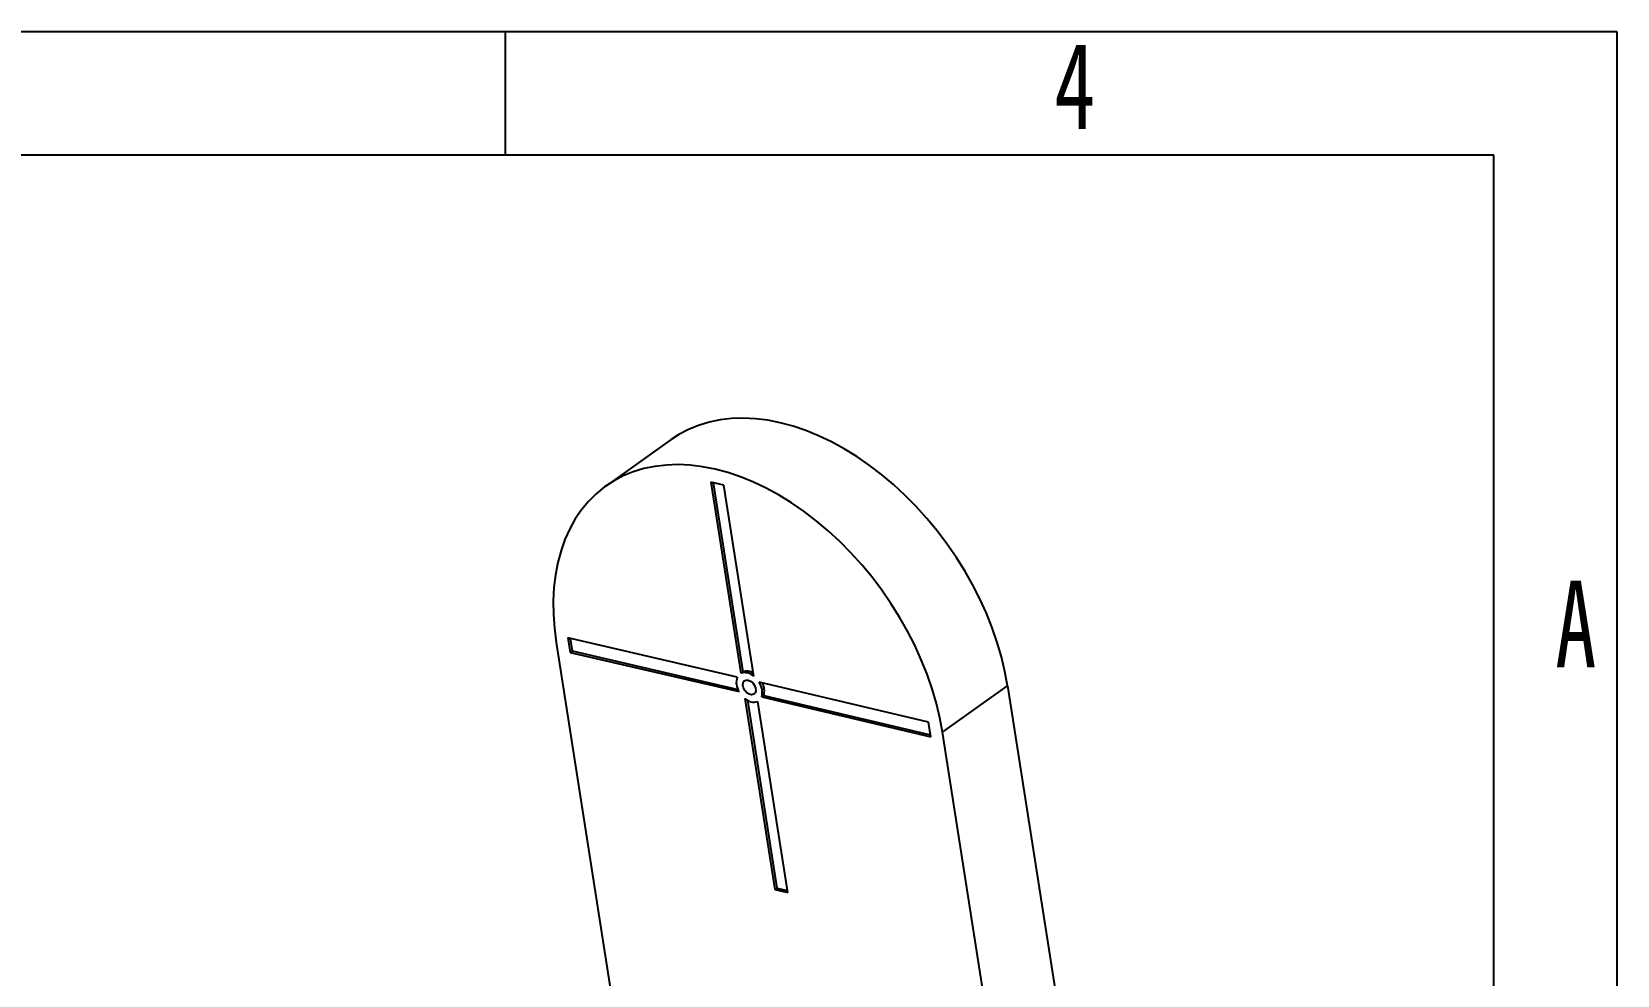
# Model space of a CAD drawing. Header units: millimetres. Extents: x 0 to 210, y 0 to 297.
# Drawn here: x 145.8 to 210, y 258.8 to 297 of the extents above; entities that cross this region are included whole.
import ezdxf

# ---------------------------------------------------------------- set-up
doc = ezdxf.new("R2010")
doc.units = ezdxf.units.MM
doc.layers.add('图框', color=7, linetype='Continuous')
doc.styles.add('SLDTEXTSTYLE5', font='TXT', dxfattribs={"width": 0.7})

msp = doc.modelspace()

# ---------------------------------------------------------------- linework, layer by layer
at = {"color": 7, "linetype": 'Continuous', "lineweight": 25}
for p, q in [((171.714, 280.4979), (169.0773, 278.6185)), ((173.3305, 278.7733), (174.5412, 271.0455)), ((173.8514, 278.6523), (173.3305, 278.7733)), ((173.4241, 278.7516), (174.6224, 271.1033)), ((175.0622, 270.9245), (173.8514, 278.6523)), ((167.0672, 272.2907), (169.4908, 256.822)), ((174.3896, 270.8869), (167.5398, 272.4781)), ((167.5398, 272.4781), (167.632, 271.8897)), ((167.6334, 272.4563), (167.7132, 271.9475)), ((167.7132, 271.9475), (167.632, 271.8897)), ((167.632, 271.8897), (174.4672, 270.3019)), ((167.7132, 271.9475), (174.4232, 270.3888)), ((174.6224, 271.1033), (174.5412, 271.0455)), ((182.1311, 269.0611), (175.2769, 270.6808)), ((175.4648, 270.1468), (175.3836, 270.089)), ((175.3836, 270.089), (182.2233, 268.4727)), ((175.4648, 270.1468), (182.2108, 268.5527)), ((182.6959, 268.6601), (185.3326, 270.5395)), ((185.3326, 270.5395), (187.7562, 255.0708)), ((174.7009, 270.0264), (175.9117, 262.2985)), ((174.802, 269.9568), (175.9928, 262.3563)), ((176.4327, 262.1775), (175.2219, 269.9053)), ((182.2233, 268.4727), (182.1311, 269.0611)), ((185.1195, 253.1914), (182.6959, 268.6601)), ((175.9928, 262.3563), (175.9117, 262.2985)), ((175.9117, 262.2985), (176.4327, 262.1775)), ((175.9928, 262.3563), (176.4202, 262.257))]:
    msp.add_line(p, q, dxfattribs=at)
at = {"color": 7, "linetype": 'Continuous', "lineweight": 25, "flags": 128}
for points in [[(185.3326, 270.5395), (185.2255, 271.1206), (185.0853, 271.707), (184.9127, 272.2962), (184.7085, 272.8856), (184.4734, 273.4728), (184.2086, 274.0552), (183.9152, 274.6303), (183.5943, 275.1956), (183.2474, 275.7488), (182.876, 276.2874), (182.4817, 276.8092), (182.0661, 277.312), (181.631, 277.7935), (181.1783, 278.2517), (180.7099, 278.6847), (180.2279, 279.0905), (179.7343, 279.4675), (179.2311, 279.8141), (178.7207, 280.1287), (178.2051, 280.41), (177.6865, 280.6569), (177.1673, 280.8681), (176.6495, 281.043), (176.1355, 281.1806), (175.6273, 281.2804), (175.1273, 281.342), (174.6375, 281.3651), (174.1601, 281.3497), (173.697, 281.2957), (173.2503, 281.2034), (172.8219, 281.0733), (172.4135, 280.9058), (172.0271, 280.7017), (171.714, 280.4979)], [(182.6959, 268.6601), (182.5887, 269.2412), (182.4486, 269.8276), (182.276, 270.4168), (182.0717, 271.0063), (181.8367, 271.5934), (181.5719, 272.1758), (181.2784, 272.7509), (180.9576, 273.3162), (180.6107, 273.8694), (180.2393, 274.408), (179.845, 274.9299), (179.4293, 275.4326), (178.9943, 275.9141), (178.5416, 276.3723), (178.0732, 276.8053), (177.5912, 277.2111), (177.0976, 277.5881), (176.5944, 277.9347), (176.084, 278.2493), (175.5684, 278.5306), (175.0498, 278.7775), (174.5306, 278.9888), (174.0128, 279.1636), (173.4988, 279.3012), (172.9906, 279.401), (172.4906, 279.4626), (172.0008, 279.4858), (171.5234, 279.4703), (171.0603, 279.4163), (170.6136, 279.3241), (170.1852, 279.1939), (169.7768, 279.0264), (169.3904, 278.8223), (169.0274, 278.5825), (168.6896, 278.3079), (168.3782, 277.9998), (168.0947, 277.6595), (167.8402, 277.2884), (167.6159, 276.8881), (167.4227, 276.4604), (167.2615, 276.007), (167.1329, 275.53), (167.0374, 275.0313), (166.9756, 274.5131), (166.9476, 273.9776), (166.9536, 273.4272), (166.9935, 272.864), (167.0672, 272.2907)], [(174.8355, 270.7696), (174.9327, 270.7279), (175.023, 270.652), (175.0942, 270.5524), (175.1367, 270.4423), (175.1447, 270.3367), (175.1172, 270.2498), (175.0579, 270.1934), (174.9747, 270.1751), (174.879, 270.1973), (174.7836, 270.2571), (174.7015, 270.3464), (174.6436, 270.4531), (174.6179, 270.5628), (174.6278, 270.6607), (174.672, 270.7336), (174.7445, 270.7716), (174.8355, 270.7696)]]:
    msp.add_lwpolyline(points, dxfattribs=at)
at = {"color": 7, "linetype": 'Continuous', "lineweight": 25}
for centre, radius, start, end in [((175.0311, 270.6744), 0.6758, 161.670319, 213.449202), ((174.7018, 270.5548), 0.5163, 45.726734, 108.117354), ((174.7801, 270.6516), 0.4784, 56.776697, 109.250093), ((174.6946, 270.2702), 0.7125, 345.264406, 35.184463), ((174.8363, 270.3297), 0.6545, 343.779037, 29.303532), ((175.0613, 270.396), 0.5163, 225.726734, 288.117354)]:
    msp.add_arc(centre, radius, start, end, dxfattribs=at)
at = {"layer": '图框'}
for p, q in [((210, 297), (0, 297)), ((165, 297), (165, 292)), ((210, 0), (210, 297))]:
    msp.add_line(p, q, dxfattribs=at)
at = {"layer": '图框', "lineweight": 25}
for p, q in [((205, 292), (25, 292)), ((205, 4.9729), (205, 292))]:
    msp.add_line(p, q, dxfattribs=at)

# ---------------------------------------------------------------- texts
at = {"color": 7, "linetype": 'Continuous', "lineweight": 0, "insert": (188.0444, 296.568), "char_height": 3.5, "attachment_point": 2, "style": 'SLDTEXTSTYLE5'}
msp.add_mtext('4', dxfattribs=at)
at = {"layer": '图框', "insert": (208.3203, 274.7909), "char_height": 3.5, "attachment_point": 2, "style": 'SLDTEXTSTYLE5'}
msp.add_mtext('A', dxfattribs=at)

doc.saveas('drawing.dxf')
